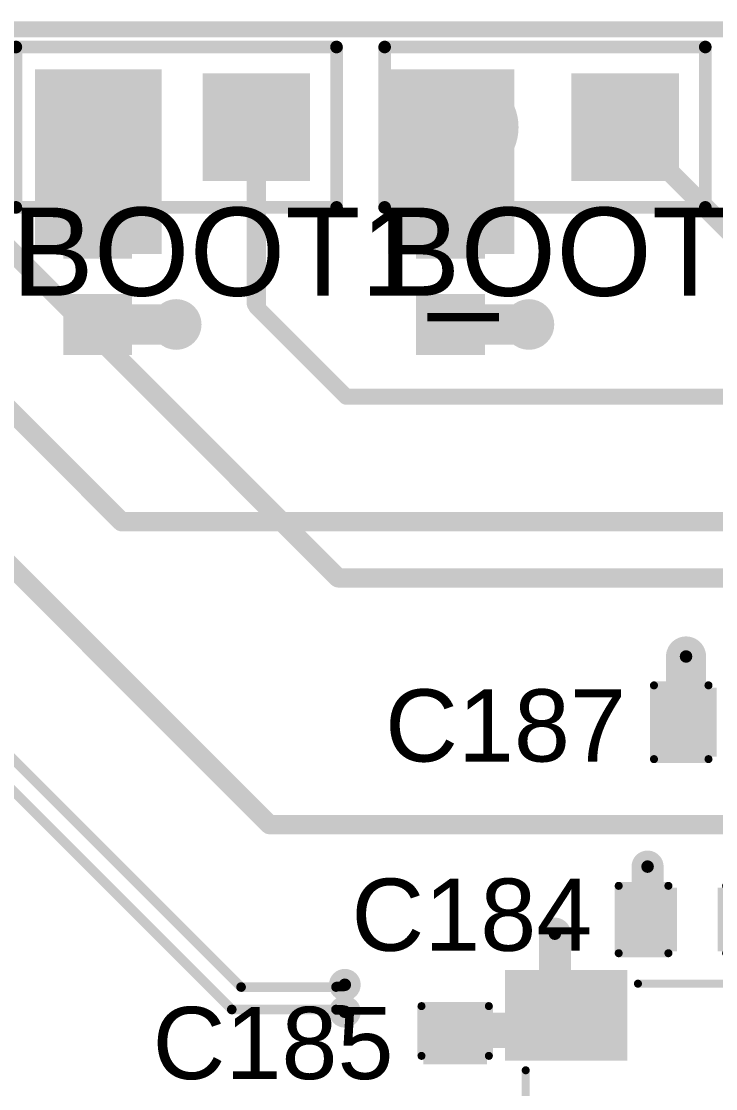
# Model space of a CAD drawing. Header units: millimetres. Extents: x -0.39 to 4.37, y -0.38 to 3.54.
# Drawn here: x 2.627 to 3.06, y 2.851 to 3.517 of the extents above; entities that cross this region are included whole.
import ezdxf

# ---------------------------------------------------------------- set-up
doc = ezdxf.new("R2010")
doc.units = ezdxf.units.MM
doc.header["$MEASUREMENT"] = 0
for name, color, linetype in [('BottomLayer', 5, 'Continuous'), ('BottomPaste', 16, 'Continuous'), ('BottomSolder', 6, 'Continuous'), ('Mechanical2', 216, 'Continuous'), ('MultiLayer', 9, 'Continuous'), ('PadHoleLayer', 156, 'Continuous'), ('TopLayer', 1, 'Continuous'), ('TopOverlay', 2, 'Continuous'), ('TopPaste', 8, 'Continuous'), ('TopSolder', 216, 'Continuous'), ('ViaHoleLayer', 16, 'Continuous')]:
    doc.layers.add(name, color=color, linetype=linetype)
doc.styles.add('Arial', font='', dxfattribs={"height": 0.2})
doc.styles.get('Arial').set_extended_font_data('Arial')

# ---------------------------------------------------------------- blocks, each defined once
blk = doc.blocks.new('5TJ480000XYLBC_80')
at = {"layer": 'TopLayer'}
for points in [[(-0.11024, 0.07087), (-0.03937, 0.07087), (-0.03937, 0.01969), (-0.11024, 0.01969)], [(0.03937, 0.07087), (0.11024, 0.07087), (0.11024, 0.01969), (0.03937, 0.01969)], [(-0.11024, -0.01969), (-0.03937, -0.01969), (-0.03937, -0.07087), (-0.11024, -0.07087)], [(0.03937, -0.01969), (0.11024, -0.01969), (0.11024, -0.07087), (0.03937, -0.07087)]]:
    blk.add_hatch(color=1, dxfattribs=at).paths.add_polyline_path(points)
at = {"layer": 'TopPaste'}
for points in [[(-0.11024, 0.07087), (-0.03937, 0.07087), (-0.03937, 0.01969), (-0.11024, 0.01969)], [(0.03937, 0.07087), (0.11024, 0.07087), (0.11024, 0.01969), (0.03937, 0.01969)], [(-0.11024, -0.01969), (-0.03937, -0.01969), (-0.03937, -0.07087), (-0.11024, -0.07087)], [(0.03937, -0.01969), (0.11024, -0.01969), (0.11024, -0.07087), (0.03937, -0.07087)]]:
    blk.add_hatch(color=8, dxfattribs=at).paths.add_polyline_path(points)
at = {"layer": 'TopSolder'}
for points in [[(-0.11299, 0.07362), (-0.03661, 0.07362), (-0.03661, 0.01693), (-0.11299, 0.01693)], [(0.03661, 0.07362), (0.11299, 0.07362), (0.11299, 0.01693), (0.03661, 0.01693)], [(-0.11299, -0.01693), (-0.03661, -0.01693), (-0.03661, -0.07362), (-0.11299, -0.07362)], [(0.03661, -0.01693), (0.11299, -0.01693), (0.11299, -0.07362), (0.03661, -0.07362)]]:
    blk.add_hatch(color=216, dxfattribs=at).paths.add_polyline_path(points)
at = {"layer": 'TopOverlay', "const_width": 0.005}
for points in [[(0.03, 0.065), (-0.029, 0.065)], [(-0.1, 0.011), (-0.1, -0.011)], [(0.1, 0.011), (0.1, -0.011)], [(0.03, -0.065), (-0.029, -0.065)]]:
    blk.add_lwpolyline(points, dxfattribs=at)
at = {"layer": 'TopOverlay'}
for points, const_width in [([(-0.03025, 0.065, 1), (-0.02775, 0.065, 1)], 0.0025), ([(0.02875, 0.065, 1), (0.03125, 0.065, 1)], 0.0025), ([(-0.10125, 0.011, 1), (-0.09875, 0.011, 1)], 0.0025), ([(0.09875, 0.011, 1), (0.10125, 0.011, 1)], 0.0025), ([(-0.10125, -0.011, 1), (-0.09875, -0.011, 1)], 0.0025), ([(0.09875, -0.011, 1), (0.10125, -0.011, 1)], 0.0025), ([(-0.117, -0.051, 1), (-0.125, -0.051, 1)], 0.01), ([(-0.1275, -0.051, 1), (-0.1225, -0.051, 1)], 0.005), ([(-0.1195, -0.051, 1), (-0.1145, -0.051, 1)], 0.005), ([(-0.03025, -0.065, 1), (-0.02775, -0.065, 1)], 0.0025), ([(0.02875, -0.065, 1), (0.03125, -0.065, 1)], 0.0025)]:
    blk.add_lwpolyline(points, format="xyb", close=True, dxfattribs=dict(at, const_width=const_width))
blk = doc.blocks.new('C__0603_328')
at = {"layer": 'TopLayer'}
for points in [[(-0.015, 0.0175), (-0.015, -0.0175), (-0.045, -0.0175), (-0.045, 0.0175)], [(0.045, 0.0175), (0.045, -0.0175), (0.015, -0.0175), (0.015, 0.0175)]]:
    blk.add_hatch(color=1, dxfattribs=at).paths.add_polyline_path(points)
at = {"layer": 'TopPaste'}
for points in [[(-0.015, 0.0175), (-0.015, -0.0175), (-0.045, -0.0175), (-0.045, 0.0175)], [(0.045, 0.0175), (0.045, -0.0175), (0.015, -0.0175), (0.015, 0.0175)]]:
    blk.add_hatch(color=8, dxfattribs=at).paths.add_polyline_path(points)
at = {"layer": 'TopSolder'}
for points in [[(-0.01264, 0.01986), (-0.01264, -0.01986), (-0.04736, -0.01986), (-0.04736, 0.01986)], [(0.04736, 0.01986), (0.04736, -0.01986), (0.01264, -0.01986), (0.01264, 0.01986)]]:
    blk.add_hatch(color=216, dxfattribs=at).paths.add_polyline_path(points)
at = {"layer": 'TopOverlay', "const_width": 0.005}
for points in [[(-0.049, -0.021), (-0.049, 0.021)], [(-0.018, 0.021), (-0.049, 0.021)], [(0.049, 0.021), (0.018, 0.021)], [(0.049, -0.021), (0.049, 0.021)], [(-0.018, -0.021), (-0.049, -0.021)], [(0.049, -0.021), (0.018, -0.021)]]:
    blk.add_lwpolyline(points, dxfattribs=at)
at = {"layer": 'TopOverlay', "const_width": 0.0025}
for points in [[(-0.05025, 0.021, 1), (-0.04775, 0.021, 1)], [(-0.05025, 0.021, 1), (-0.04775, 0.021, 1)], [(-0.01925, 0.021, 1), (-0.01675, 0.021, 1)], [(0.01675, 0.021, 1), (0.01925, 0.021, 1)], [(0.04775, 0.021, 1), (0.05025, 0.021, 1)], [(0.04775, 0.021, 1), (0.05025, 0.021, 1)], [(-0.05025, -0.021, 1), (-0.04775, -0.021, 1)], [(-0.05025, -0.021, 1), (-0.04775, -0.021, 1)], [(-0.01925, -0.021, 1), (-0.01675, -0.021, 1)], [(0.01675, -0.021, 1), (0.01925, -0.021, 1)], [(0.04775, -0.021, 1), (0.05025, -0.021, 1)], [(0.04775, -0.021, 1), (0.05025, -0.021, 1)]]:
    blk.add_lwpolyline(points, format="xyb", close=True, dxfattribs=at)
blk = doc.blocks.new('C__0603_329')
at = {"layer": 'TopLayer'}
for points in [[(-0.015, 0.0175), (-0.015, -0.0175), (-0.045, -0.0175), (-0.045, 0.0175)], [(0.045, 0.0175), (0.045, -0.0175), (0.015, -0.0175), (0.015, 0.0175)]]:
    blk.add_hatch(color=1, dxfattribs=at).paths.add_polyline_path(points)
at = {"layer": 'TopPaste'}
for points in [[(-0.015, 0.0175), (-0.015, -0.0175), (-0.045, -0.0175), (-0.045, 0.0175)], [(0.045, 0.0175), (0.045, -0.0175), (0.015, -0.0175), (0.015, 0.0175)]]:
    blk.add_hatch(color=8, dxfattribs=at).paths.add_polyline_path(points)
at = {"layer": 'TopSolder'}
for points in [[(-0.01264, 0.01986), (-0.01264, -0.01986), (-0.04736, -0.01986), (-0.04736, 0.01986)], [(0.04736, 0.01986), (0.04736, -0.01986), (0.01264, -0.01986), (0.01264, 0.01986)]]:
    blk.add_hatch(color=216, dxfattribs=at).paths.add_polyline_path(points)
at = {"layer": 'TopOverlay', "const_width": 0.005}
for points in [[(-0.049, -0.021), (-0.049, 0.021)], [(-0.049, 0.021), (-0.018, 0.021)], [(0.018, 0.021), (0.049, 0.021)], [(0.049, -0.021), (0.049, 0.021)], [(-0.049, -0.021), (-0.018, -0.021)], [(0.018, -0.021), (0.049, -0.021)]]:
    blk.add_lwpolyline(points, dxfattribs=at)
at = {"layer": 'TopOverlay', "const_width": 0.0025}
for points in [[(-0.05025, 0.021, 1), (-0.04775, 0.021, 1)], [(-0.05025, 0.021, 1), (-0.04775, 0.021, 1)], [(-0.01925, 0.021, 1), (-0.01675, 0.021, 1)], [(0.01675, 0.021, 1), (0.01925, 0.021, 1)], [(0.04775, 0.021, 1), (0.05025, 0.021, 1)], [(0.04775, 0.021, 1), (0.05025, 0.021, 1)], [(-0.05025, -0.021, 1), (-0.04775, -0.021, 1)], [(-0.05025, -0.021, 1), (-0.04775, -0.021, 1)], [(-0.01925, -0.021, 1), (-0.01675, -0.021, 1)], [(0.01675, -0.021, 1), (0.01925, -0.021, 1)], [(0.04775, -0.021, 1), (0.05025, -0.021, 1)], [(0.04775, -0.021, 1), (0.05025, -0.021, 1)]]:
    blk.add_lwpolyline(points, format="xyb", close=True, dxfattribs=at)
blk = doc.blocks.new('RES0603_B_333')
at = {"layer": 'BottomLayer'}
for points in [[(-0.045, -0.0175), (-0.045, 0.0175), (-0.015, 0.0175), (-0.015, -0.0175)], [(0.015, -0.0175), (0.015, 0.0175), (0.045, 0.0175), (0.045, -0.0175)]]:
    blk.add_hatch(color=5, dxfattribs=at).paths.add_polyline_path(points)
at = {"layer": 'BottomPaste'}
for points in [[(-0.045, -0.0175), (-0.045, 0.0175), (-0.015, 0.0175), (-0.015, -0.0175)], [(0.015, -0.0175), (0.015, 0.0175), (0.045, 0.0175), (0.045, -0.0175)]]:
    blk.add_hatch(color=16, dxfattribs=at).paths.add_polyline_path(points)
at = {"layer": 'BottomSolder'}
for points in [[(-0.049, -0.0215), (-0.049, 0.0215), (-0.011, 0.0215), (-0.011, -0.0215)], [(0.011, -0.0215), (0.011, 0.0215), (0.049, 0.0215), (0.049, -0.0215)]]:
    blk.add_hatch(color=6, dxfattribs=at).paths.add_polyline_path(points)
blk = doc.blocks.new('RES0603_B_334')
at = {"layer": 'BottomLayer'}
for points in [[(-0.045, -0.0175), (-0.045, 0.0175), (-0.015, 0.0175), (-0.015, -0.0175)], [(0.015, -0.0175), (0.015, 0.0175), (0.045, 0.0175), (0.045, -0.0175)]]:
    blk.add_hatch(color=5, dxfattribs=at).paths.add_polyline_path(points)
at = {"layer": 'BottomPaste'}
for points in [[(-0.045, -0.0175), (-0.045, 0.0175), (-0.015, 0.0175), (-0.015, -0.0175)], [(0.015, -0.0175), (0.015, 0.0175), (0.045, 0.0175), (0.045, -0.0175)]]:
    blk.add_hatch(color=16, dxfattribs=at).paths.add_polyline_path(points)
at = {"layer": 'BottomSolder'}
for points in [[(-0.049, -0.0215), (-0.049, 0.0215), (-0.011, 0.0215), (-0.011, -0.0215)], [(0.011, -0.0215), (0.011, 0.0215), (0.049, 0.0215), (0.049, -0.0215)]]:
    blk.add_hatch(color=6, dxfattribs=at).paths.add_polyline_path(points)
blk = doc.blocks.new('HDR1X2_337')
at = {"layer": 'BottomLayer'}
blk.add_hatch(color=5, dxfattribs=at).paths.add_polyline_path([(-0.02953, 0.02953), (0.02953, 0.02953), (0.02953, -0.02953), (-0.02953, -0.02953)])
h = blk.add_hatch(color=5, dxfattribs=at)
edge = h.paths.add_edge_path()
edge.add_arc((0.1, 0), 0.02953, 0, 360)
at = {"layer": 'BottomSolder'}
blk.add_hatch(color=6, dxfattribs=at).paths.add_polyline_path([(-0.03353, 0.03353), (0.03353, 0.03353), (0.03353, -0.03353), (-0.03353, -0.03353)])
h = blk.add_hatch(color=6, dxfattribs=at)
edge = h.paths.add_edge_path()
edge.add_arc((0.1, 0), 0.03353, 0, 360)
at = {"layer": 'MultiLayer'}
blk.add_hatch(color=9, dxfattribs=at).paths.add_polyline_path([(-0.02953, 0.02953), (0.02953, 0.02953), (0.02953, -0.02953), (-0.02953, -0.02953)])
h = blk.add_hatch(color=9, dxfattribs=at)
edge = h.paths.add_edge_path()
edge.add_arc((0.1, 0), 0.02953, 0, 360)
at = {"layer": 'PadHoleLayer'}
h = blk.add_hatch(color=156, dxfattribs=at)
edge = h.paths.add_edge_path()
edge.add_arc((0, 0), 0.01772, 0, 360)
h = blk.add_hatch(color=156, dxfattribs=at)
edge = h.paths.add_edge_path()
edge.add_arc((0.1, 0), 0.01772, 0, 360)
at = {"layer": 'TopLayer'}
blk.add_hatch(color=1, dxfattribs=at).paths.add_polyline_path([(-0.02953, 0.02953), (0.02953, 0.02953), (0.02953, -0.02953), (-0.02953, -0.02953)])
h = blk.add_hatch(color=1, dxfattribs=at)
edge = h.paths.add_edge_path()
edge.add_arc((0.1, 0), 0.02953, 0, 360)
at = {"layer": 'TopSolder'}
blk.add_hatch(color=216, dxfattribs=at).paths.add_polyline_path([(-0.03353, 0.03353), (0.03353, 0.03353), (0.03353, -0.03353), (-0.03353, -0.03353)])
h = blk.add_hatch(color=216, dxfattribs=at)
edge = h.paths.add_edge_path()
edge.add_arc((0.1, 0), 0.03353, 0, 360)
at = {"layer": 'TopOverlay', "const_width": 0.00787}
for points in [[(0.15, 0.05), (-0.05, 0.05)], [(-0.05, 0.05), (-0.05, -0.05)], [(0.15, 0.05), (0.15, -0.05)], [(0.15, -0.05), (-0.05, -0.05)]]:
    blk.add_lwpolyline(points, dxfattribs=at)
at = {"layer": 'TopOverlay', "const_width": 0.00394}
for points in [[(-0.05197, 0.05, 1), (-0.04803, 0.05, 1)], [(-0.05197, 0.05, 1), (-0.04803, 0.05, 1)], [(0.14803, 0.05, 1), (0.15197, 0.05, 1)], [(0.14803, 0.05, 1), (0.15197, 0.05, 1)], [(-0.05197, -0.05, 1), (-0.04803, -0.05, 1)], [(-0.05197, -0.05, 1), (-0.04803, -0.05, 1)], [(0.14803, -0.05, 1), (0.15197, -0.05, 1)], [(0.14803, -0.05, 1), (0.15197, -0.05, 1)]]:
    blk.add_lwpolyline(points, format="xyb", close=True, dxfattribs=at)
blk = doc.blocks.new('HDR1X2_418')
at = {"layer": 'BottomLayer'}
blk.add_hatch(color=5, dxfattribs=at).paths.add_polyline_path([(-0.02953, 0.02953), (0.02953, 0.02953), (0.02953, -0.02953), (-0.02953, -0.02953)])
h = blk.add_hatch(color=5, dxfattribs=at)
edge = h.paths.add_edge_path()
edge.add_arc((0.1, 0), 0.02953, 0, 360)
at = {"layer": 'BottomSolder'}
blk.add_hatch(color=6, dxfattribs=at).paths.add_polyline_path([(-0.03353, 0.03353), (0.03353, 0.03353), (0.03353, -0.03353), (-0.03353, -0.03353)])
h = blk.add_hatch(color=6, dxfattribs=at)
edge = h.paths.add_edge_path()
edge.add_arc((0.1, 0), 0.03353, 0, 360)
at = {"layer": 'MultiLayer'}
blk.add_hatch(color=9, dxfattribs=at).paths.add_polyline_path([(-0.02953, 0.02953), (0.02953, 0.02953), (0.02953, -0.02953), (-0.02953, -0.02953)])
h = blk.add_hatch(color=9, dxfattribs=at)
edge = h.paths.add_edge_path()
edge.add_arc((0.1, 0), 0.02953, 0, 360)
at = {"layer": 'PadHoleLayer'}
h = blk.add_hatch(color=156, dxfattribs=at)
edge = h.paths.add_edge_path()
edge.add_arc((0, 0), 0.01772, 0, 360)
h = blk.add_hatch(color=156, dxfattribs=at)
edge = h.paths.add_edge_path()
edge.add_arc((0.1, 0), 0.01772, 0, 360)
at = {"layer": 'TopLayer'}
blk.add_hatch(color=1, dxfattribs=at).paths.add_polyline_path([(-0.02953, 0.02953), (0.02953, 0.02953), (0.02953, -0.02953), (-0.02953, -0.02953)])
h = blk.add_hatch(color=1, dxfattribs=at)
edge = h.paths.add_edge_path()
edge.add_arc((0.1, 0), 0.02953, 0, 360)
at = {"layer": 'TopSolder'}
blk.add_hatch(color=216, dxfattribs=at).paths.add_polyline_path([(-0.03353, 0.03353), (0.03353, 0.03353), (0.03353, -0.03353), (-0.03353, -0.03353)])
h = blk.add_hatch(color=216, dxfattribs=at)
edge = h.paths.add_edge_path()
edge.add_arc((0.1, 0), 0.03353, 0, 360)
at = {"layer": 'TopOverlay', "const_width": 0.00787}
for points in [[(-0.05, 0.05), (-0.05, -0.05)], [(0.15, 0.05), (-0.05, 0.05)], [(0.15, 0.05), (0.15, -0.05)], [(0.15, -0.05), (-0.05, -0.05)]]:
    blk.add_lwpolyline(points, dxfattribs=at)
at = {"layer": 'TopOverlay', "const_width": 0.00394}
for points in [[(-0.05197, 0.05, 1), (-0.04803, 0.05, 1)], [(-0.05197, 0.05, 1), (-0.04803, 0.05, 1)], [(0.14803, 0.05, 1), (0.15197, 0.05, 1)], [(0.14803, 0.05, 1), (0.15197, 0.05, 1)], [(-0.05197, -0.05, 1), (-0.04803, -0.05, 1)], [(-0.05197, -0.05, 1), (-0.04803, -0.05, 1)], [(0.14803, -0.05, 1), (0.15197, -0.05, 1)], [(0.14803, -0.05, 1), (0.15197, -0.05, 1)]]:
    blk.add_lwpolyline(points, format="xyb", close=True, dxfattribs=at)
blk = doc.blocks.new('C__0603_488')
at = {"layer": 'TopLayer'}
for points in [[(-0.045, -0.0175), (-0.045, 0.0175), (-0.015, 0.0175), (-0.015, -0.0175)], [(0.015, -0.0175), (0.015, 0.0175), (0.045, 0.0175), (0.045, -0.0175)]]:
    blk.add_hatch(color=1, dxfattribs=at).paths.add_polyline_path(points)
at = {"layer": 'TopPaste'}
for points in [[(-0.045, -0.0175), (-0.045, 0.0175), (-0.015, 0.0175), (-0.015, -0.0175)], [(0.015, -0.0175), (0.015, 0.0175), (0.045, 0.0175), (0.045, -0.0175)]]:
    blk.add_hatch(color=8, dxfattribs=at).paths.add_polyline_path(points)
at = {"layer": 'TopSolder'}
for points in [[(-0.049, -0.0215), (-0.049, 0.0215), (-0.011, 0.0215), (-0.011, -0.0215)], [(0.011, -0.0215), (0.011, 0.0215), (0.049, 0.0215), (0.049, -0.0215)]]:
    blk.add_hatch(color=216, dxfattribs=at).paths.add_polyline_path(points)
at = {"layer": 'TopOverlay', "const_width": 0.005}
for points in [[(-0.05, 0.023), (-0.05, -0.023)], [(-0.016, 0.023), (-0.05, 0.023)], [(0.05, 0.023), (0.016, 0.023)], [(0.05, 0.023), (0.05, -0.023)], [(-0.016, -0.023), (-0.05, -0.023)], [(0.05, -0.023), (0.016, -0.023)]]:
    blk.add_lwpolyline(points, dxfattribs=at)
at = {"layer": 'TopOverlay', "const_width": 0.0025}
for points in [[(-0.05125, 0.023, 1), (-0.04875, 0.023, 1)], [(-0.05125, 0.023, 1), (-0.04875, 0.023, 1)], [(-0.01725, 0.023, 1), (-0.01475, 0.023, 1)], [(0.01475, 0.023, 1), (0.01725, 0.023, 1)], [(0.04875, 0.023, 1), (0.05125, 0.023, 1)], [(0.04875, 0.023, 1), (0.05125, 0.023, 1)], [(-0.05125, -0.023, 1), (-0.04875, -0.023, 1)], [(-0.05125, -0.023, 1), (-0.04875, -0.023, 1)], [(-0.01725, -0.023, 1), (-0.01475, -0.023, 1)], [(0.01475, -0.023, 1), (0.01725, -0.023, 1)], [(0.04875, -0.023, 1), (0.05125, -0.023, 1)], [(0.04875, -0.023, 1), (0.05125, -0.023, 1)]]:
    blk.add_lwpolyline(points, format="xyb", close=True, dxfattribs=at)

msp = doc.modelspace()

# ---------------------------------------------------------------- hatches: boundary and pattern name
at = {"layer": 'BottomLayer'}
for points in [[(2.71482, 3.37182), (2.71482, 3.48682), (2.63582, 3.48682), (2.63582, 3.37182)], [(2.93482, 3.37182), (2.93482, 3.48682), (2.85582, 3.48682), (2.85582, 3.37182)]]:
    msp.add_hatch(color=5, dxfattribs=at).paths.add_polyline_path(points)
h = msp.add_hatch(color=5, dxfattribs=at)
edge = h.paths.add_edge_path()
edge.add_arc((2.72382, 3.32782), 0.01181, 0, 360)
h = msp.add_hatch(color=5, dxfattribs=at)
edge = h.paths.add_edge_path()
edge.add_arc((2.94382, 3.32782), 0.01181, 0, 360)
h = msp.add_hatch(color=5, dxfattribs=at)
edge = h.paths.add_edge_path()
edge.add_arc((3.04182, 3.12082), 0.00591, 0, 360)
h = msp.add_hatch(color=5, dxfattribs=at)
edge = h.paths.add_edge_path()
edge.add_arc((3.01782, 2.98982), 0.00591, 0, 360)
h = msp.add_hatch(color=5, dxfattribs=at)
edge = h.paths.add_edge_path()
edge.add_arc((2.96, 2.948), 0.00591, 0, 360)
h = msp.add_hatch(color=5, dxfattribs=at)
edge = h.paths.add_edge_path()
edge.add_arc((2.829, 2.91613), 0.00591, 0, 360)
h = msp.add_hatch(color=5, dxfattribs=at)
edge = h.paths.add_edge_path()
edge.add_arc((2.829, 2.89931), 0.00591, 0, 360)
at = {"layer": 'BottomSolder'}
h = msp.add_hatch(color=6, dxfattribs=at)
edge = h.paths.add_edge_path()
edge.add_arc((2.72382, 3.32782), 0.01581, 0, 360)
h = msp.add_hatch(color=6, dxfattribs=at)
edge = h.paths.add_edge_path()
edge.add_arc((2.94382, 3.32782), 0.01581, 0, 360)
h = msp.add_hatch(color=6, dxfattribs=at)
edge = h.paths.add_edge_path()
edge.add_arc((3.04182, 3.12082), 0.00991, 0, 360)
h = msp.add_hatch(color=6, dxfattribs=at)
edge = h.paths.add_edge_path()
edge.add_arc((3.01782, 2.98982), 0.00991, 0, 360)
h = msp.add_hatch(color=6, dxfattribs=at)
edge = h.paths.add_edge_path()
edge.add_arc((2.96, 2.948), 0.00991, 0, 360)
h = msp.add_hatch(color=6, dxfattribs=at)
edge = h.paths.add_edge_path()
edge.add_arc((2.829, 2.91613), 0.00991, 0, 360)
h = msp.add_hatch(color=6, dxfattribs=at)
edge = h.paths.add_edge_path()
edge.add_arc((2.829, 2.89931), 0.00991, 0, 360)
at = {"layer": 'TopLayer'}
h = msp.add_hatch(color=1, dxfattribs=at)
edge = h.paths.add_edge_path()
edge.add_arc((2.72382, 3.32782), 0.01181, 0, 360)
h = msp.add_hatch(color=1, dxfattribs=at)
edge = h.paths.add_edge_path()
edge.add_arc((2.94382, 3.32782), 0.01181, 0, 360)
h = msp.add_hatch(color=1, dxfattribs=at)
edge = h.paths.add_edge_path()
edge.add_arc((3.04182, 3.12082), 0.00591, 0, 360)
h = msp.add_hatch(color=1, dxfattribs=at)
edge = h.paths.add_edge_path()
edge.add_arc((3.01782, 2.98982), 0.00591, 0, 360)
h = msp.add_hatch(color=1, dxfattribs=at)
edge = h.paths.add_edge_path()
edge.add_arc((2.96, 2.948), 0.00591, 0, 360)
h = msp.add_hatch(color=1, dxfattribs=at)
edge = h.paths.add_edge_path()
edge.add_arc((2.829, 2.91613), 0.00591, 0, 360)
h = msp.add_hatch(color=1, dxfattribs=at)
edge = h.paths.add_edge_path()
edge.add_arc((2.829, 2.89931), 0.00591, 0, 360)
at = {"layer": 'TopSolder'}
h = msp.add_hatch(color=216, dxfattribs=at)
edge = h.paths.add_edge_path()
edge.add_arc((2.72382, 3.32782), 0.01581, 0, 360)
h = msp.add_hatch(color=216, dxfattribs=at)
edge = h.paths.add_edge_path()
edge.add_arc((2.94382, 3.32782), 0.01581, 0, 360)
h = msp.add_hatch(color=216, dxfattribs=at)
edge = h.paths.add_edge_path()
edge.add_arc((3.04182, 3.12082), 0.00991, 0, 360)
h = msp.add_hatch(color=216, dxfattribs=at)
edge = h.paths.add_edge_path()
edge.add_arc((3.01782, 2.98982), 0.00991, 0, 360)
h = msp.add_hatch(color=216, dxfattribs=at)
edge = h.paths.add_edge_path()
edge.add_arc((2.96, 2.948), 0.00991, 0, 360)
h = msp.add_hatch(color=216, dxfattribs=at)
edge = h.paths.add_edge_path()
edge.add_arc((2.829, 2.91613), 0.00991, 0, 360)
h = msp.add_hatch(color=216, dxfattribs=at)
edge = h.paths.add_edge_path()
edge.add_arc((2.829, 2.89931), 0.00991, 0, 360)
at = {"layer": 'ViaHoleLayer'}
h = msp.add_hatch(color=16, dxfattribs=at)
edge = h.paths.add_edge_path()
edge.add_arc((2.72382, 3.32782), 0.00591, 0, 360)
h = msp.add_hatch(color=16, dxfattribs=at)
edge = h.paths.add_edge_path()
edge.add_arc((2.94382, 3.32782), 0.00591, 0, 360)
h = msp.add_hatch(color=16, dxfattribs=at)
edge = h.paths.add_edge_path()
edge.add_arc((3.04182, 3.12082), 0.00394, 0, 360)
h = msp.add_hatch(color=16, dxfattribs=at)
edge = h.paths.add_edge_path()
edge.add_arc((3.01782, 2.98982), 0.00394, 0, 360)
h = msp.add_hatch(color=16, dxfattribs=at)
edge = h.paths.add_edge_path()
edge.add_arc((2.96, 2.948), 0.00394, 0, 360)
h = msp.add_hatch(color=16, dxfattribs=at)
edge = h.paths.add_edge_path()
edge.add_arc((2.829, 2.91613), 0.00394, 0, 360)
h = msp.add_hatch(color=16, dxfattribs=at)
edge = h.paths.add_edge_path()
edge.add_arc((2.829, 2.89931), 0.00394, 0, 360)

# ---------------------------------------------------------------- linework, layer by layer
at = {"layer": 'BottomLayer'}
for points, const_width in [([(2.44382, 3.45082), (2.68982, 3.20482)], 0.012), ([(2.77382, 3.34082), (2.77382, 3.45082)], 0.012), ([(3.00382, 3.45082), (3.35639, 3.09826)], 0.012), ([(2.77382, 3.33882), (2.77382, 3.34082)], 0.01), ([(2.77382, 3.33882), (2.82982, 3.28282)], 0.01), ([(2.67482, 3.32782), (2.72382, 3.32782)], 0.025), ([(2.89482, 3.32782), (2.94382, 3.32782)], 0.025), ([(2.82982, 3.28282), (3.13282, 3.28282)], 0.01), ([(2.428, 3.251), (2.76428, 2.91472)], 0.006), ([(2.4222, 3.237), (2.75848, 2.90072)], 0.006), ([(2.68982, 3.20482), (3.15082, 3.20482)], 0.012), ([(2.76428, 2.91472), (2.82349, 2.91472)], 0.006), ([(2.82349, 2.91472), (2.82378, 2.91501)], 0.006), ([(2.82378, 2.91501), (2.82789, 2.91501)], 0.006), ([(2.82789, 2.91501), (2.829, 2.91613)], 0.006), ([(2.75848, 2.90072), (2.82349, 2.90072)], 0.006), ([(2.82349, 2.90072), (2.82378, 2.90043)], 0.006), ([(2.82378, 2.90043), (2.82789, 2.90043)], 0.006), ([(2.82789, 2.90043), (2.829, 2.89931)], 0.006)]:
    msp.add_lwpolyline(points, dxfattribs=dict(at, const_width=const_width))
for points, const_width in [([(2.77082, 3.45082, 1), (2.77682, 3.45082, 1)], 0.006), ([(3.00082, 3.45082, 1), (3.00682, 3.45082, 1)], 0.006), ([(2.77082, 3.34082, 1), (2.77682, 3.34082, 1)], 0.006), ([(2.77132, 3.34082, 1), (2.77632, 3.34082, 1)], 0.005), ([(2.77132, 3.33882, 1), (2.77632, 3.33882, 1)], 0.005), ([(2.77132, 3.33882, 1), (2.77632, 3.33882, 1)], 0.005), ([(2.66857, 3.32782, 1), (2.68107, 3.32782, 1)], 0.0125), ([(2.71757, 3.32782, 1), (2.73007, 3.32782, 1)], 0.0125), ([(2.88857, 3.32782, 1), (2.90107, 3.32782, 1)], 0.0125), ([(2.93757, 3.32782, 1), (2.95007, 3.32782, 1)], 0.0125), ([(2.82732, 3.28282, 1), (2.83232, 3.28282, 1)], 0.005), ([(2.82732, 3.28282, 1), (2.83232, 3.28282, 1)], 0.005), ([(2.68682, 3.20482, 1), (2.69282, 3.20482, 1)], 0.006), ([(2.68682, 3.20482, 1), (2.69282, 3.20482, 1)], 0.006), ([(2.76278, 2.91472, 1), (2.76578, 2.91472, 1)], 0.003), ([(2.76278, 2.91472, 1), (2.76578, 2.91472, 1)], 0.003), ([(2.82199, 2.91472, 1), (2.82499, 2.91472, 1)], 0.003), ([(2.82199, 2.91472, 1), (2.82499, 2.91472, 1)], 0.003), ([(2.82228, 2.91501, 1), (2.82528, 2.91501, 1)], 0.003), ([(2.82228, 2.91501, 1), (2.82528, 2.91501, 1)], 0.003), ([(2.82639, 2.91501, 1), (2.82939, 2.91501, 1)], 0.003), ([(2.82639, 2.91501, 1), (2.82939, 2.91501, 1)], 0.003), ([(2.8275, 2.91613, 1), (2.8305, 2.91613, 1)], 0.003), ([(2.75698, 2.90072, 1), (2.75998, 2.90072, 1)], 0.003), ([(2.75698, 2.90072, 1), (2.75998, 2.90072, 1)], 0.003), ([(2.82199, 2.90072, 1), (2.82499, 2.90072, 1)], 0.003), ([(2.82199, 2.90072, 1), (2.82499, 2.90072, 1)], 0.003), ([(2.82228, 2.90043, 1), (2.82528, 2.90043, 1)], 0.003), ([(2.82228, 2.90043, 1), (2.82528, 2.90043, 1)], 0.003), ([(2.82639, 2.90043, 1), (2.82939, 2.90043, 1)], 0.003), ([(2.82639, 2.90043, 1), (2.82939, 2.90043, 1)], 0.003), ([(2.8275, 2.89931, 1), (2.8305, 2.89931, 1)], 0.003)]:
    msp.add_lwpolyline(points, format="xyb", close=True, dxfattribs=dict(at, const_width=const_width))
at = {"layer": 'Mechanical2', "const_width": 0.01}
msp.add_lwpolyline([(-0.10718, 3.51182), (4.30082, 3.51182)], dxfattribs=at)
at = {"layer": 'TopLayer'}
for points, const_width in [([(2.342, 3.456), (2.782, 3.016)], 0.012), ([(2.54382, 3.45082), (2.82482, 3.16982)], 0.012), ([(2.82482, 3.16982), (3.42182, 3.16982)], 0.012), ([(3.04182, 3.07982), (3.04182, 3.12082)], 0.025), ([(2.782, 3.016), (3.151, 3.016)], 0.012), ([(3.01782, 2.95782), (3.01782, 2.98982)], 0.02), ([(3.01782, 2.95782), (3.01882, 2.95682)], 0.02), ([(2.96, 2.89008), (2.96, 2.948)], 0.02), ([(2.95662, 2.8867), (2.96702, 2.8971)], 0.02), ([(2.89782, 2.88382), (2.90282, 2.88882)], 0.02), ([(2.89782, 2.88382), (2.9007, 2.8867)], 0.02), ([(2.9007, 2.8867), (2.95662, 2.8867)], 0.02), ([(2.90282, 2.88882), (2.95874, 2.88882)], 0.02)]:
    msp.add_lwpolyline(points, dxfattribs=dict(at, const_width=const_width))
for points, const_width in [([(2.82182, 3.16982, 1), (2.82782, 3.16982, 1)], 0.006), ([(2.82182, 3.16982, 1), (2.82782, 3.16982, 1)], 0.006), ([(3.03557, 3.12082, 1), (3.04807, 3.12082, 1)], 0.0125), ([(3.03557, 3.07982, 1), (3.04807, 3.07982, 1)], 0.0125), ([(2.779, 3.016, 1), (2.785, 3.016, 1)], 0.006), ([(2.779, 3.016, 1), (2.785, 3.016, 1)], 0.006), ([(3.01282, 2.98982, 1), (3.02282, 2.98982, 1)], 0.01), ([(3.01282, 2.95782, 1), (3.02282, 2.95782, 1)], 0.01), ([(3.01282, 2.95782, 1), (3.02282, 2.95782, 1)], 0.01), ([(3.01382, 2.95682, 1), (3.02382, 2.95682, 1)], 0.01), ([(2.955, 2.948, 1), (2.965, 2.948, 1)], 0.01), ([(2.96202, 2.8971, 1), (2.97202, 2.8971, 1)], 0.01), ([(2.8957, 2.8867, 1), (2.9057, 2.8867, 1)], 0.01), ([(2.8957, 2.8867, 1), (2.9057, 2.8867, 1)], 0.01), ([(2.89782, 2.88882, 1), (2.90782, 2.88882, 1)], 0.01), ([(2.89782, 2.88882, 1), (2.90782, 2.88882, 1)], 0.01), ([(2.95162, 2.8867, 1), (2.96162, 2.8867, 1)], 0.01), ([(2.95162, 2.8867, 1), (2.96162, 2.8867, 1)], 0.01), ([(2.95374, 2.88882, 1), (2.96374, 2.88882, 1)], 0.01), ([(2.955, 2.89008, 1), (2.965, 2.89008, 1)], 0.01), ([(2.89282, 2.88382, 1), (2.90282, 2.88382, 1)], 0.01), ([(2.89282, 2.88382, 1), (2.90282, 2.88382, 1)], 0.01)]:
    msp.add_lwpolyline(points, format="xyb", close=True, dxfattribs=dict(at, const_width=const_width))

# ---------------------------------------------------------------- block references
for name, p, rotation in [('HDR1X2_337', (2.77382, 3.45082), 180), ('HDR1X2_418', (3.00382, 3.45082), 180), ('RES0603_B_333', (2.67482, 3.35782), 90), ('RES0603_B_334', (2.89482, 3.35782), 90), ('C__0603_488', (3.07182, 3.07982), 180), ('5TJ480000XYLBC_80', (3.04182, 2.85182), 180), ('C__0603_328', (2.89782, 2.85382), 270)]:
    msp.add_blockref(name, p, dxfattribs=dict(rotation=rotation))
msp.add_blockref('C__0603_329', (3.04882, 2.95682))

# ---------------------------------------------------------------- texts
at = {"layer": 'TopOverlay', "style": 'Arial'}
for s, p in [('BOOT1_', (2.62116, 3.34571)), ('BOOT0_', (2.84982, 3.34571))]:
    msp.add_text(s, height=0.055, rotation=360, dxfattribs=at).set_placement(p)
for s, p in [('C187', (2.8541, 3.05533)), ('C184', (2.8331, 2.93733)), ('C185', (2.7091, 2.85733))]:
    msp.add_text(s, height=0.045, dxfattribs=at).set_placement(p)

doc.saveas('drawing.dxf')
